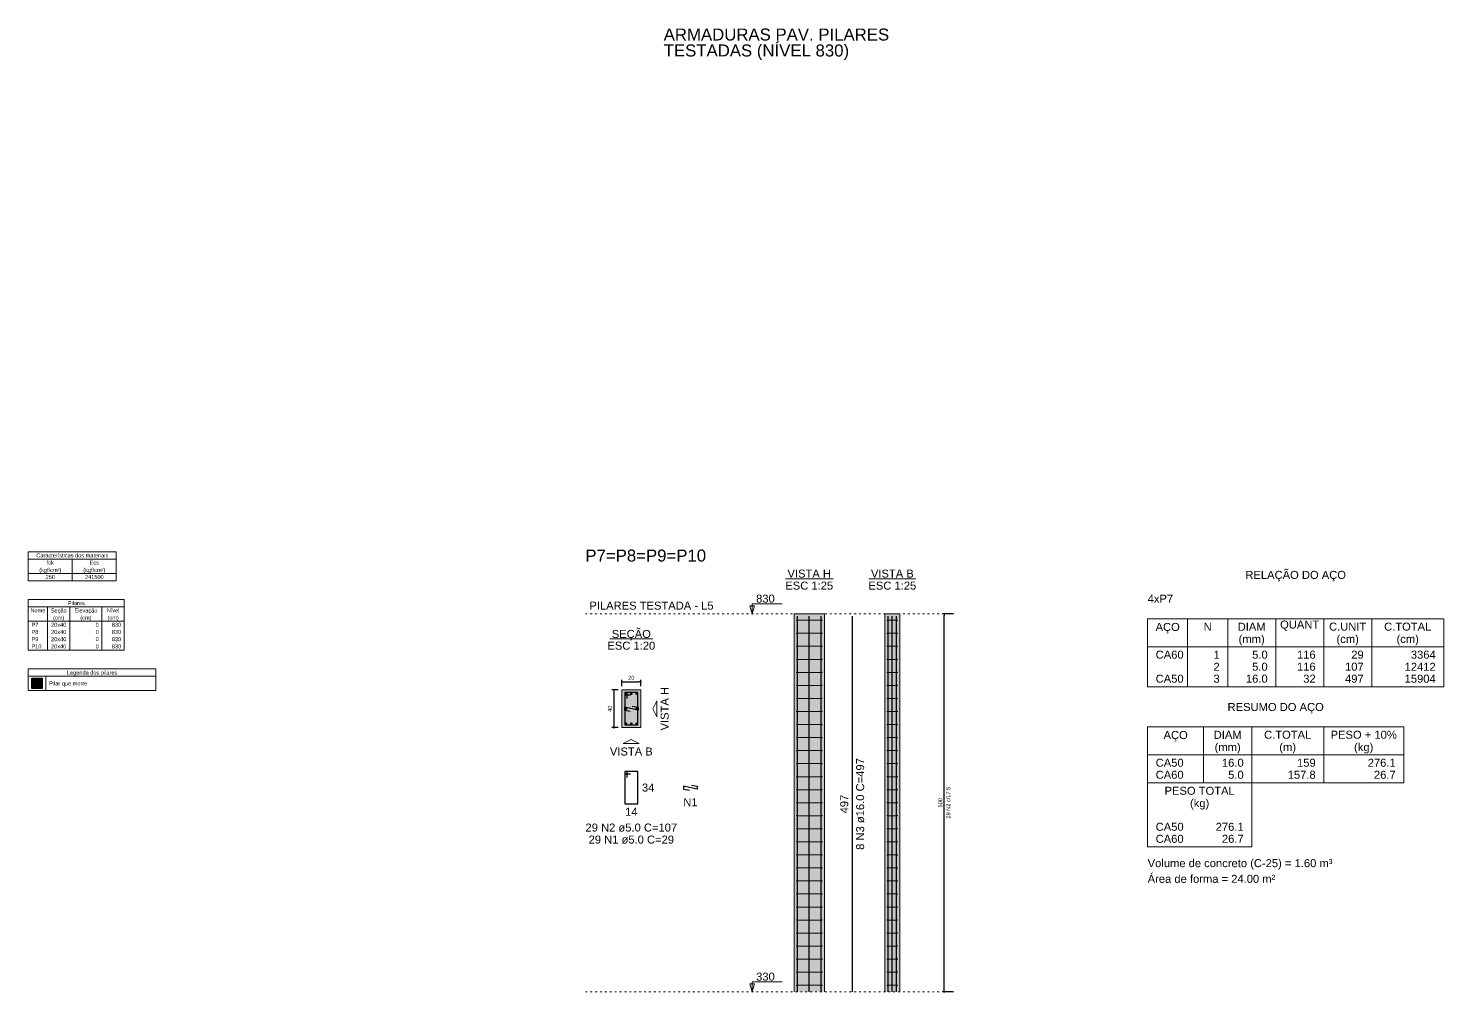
# Model space of a CAD drawing. Header units: millimetres. Extents: x 180 to 11148, y -1598 to 1045.
# Drawn here: x 3141.9 to 3216.8, y 15.7 to 66.7 of the extents above; entities that cross this region are included whole.
import ezdxf

# ---------------------------------------------------------------- set-up
doc = ezdxf.new("R2010")
doc.units = ezdxf.units.MM
doc.header["$MEASUREMENT"] = 0
doc.linetypes.add('DOT2', pattern=[3.175, 0, -3.175])
for name, color, linetype, lineweight in [('Descrição da armadura', 7, 'Continuous', 5), ('DT-Barras na forma', 2, 'Continuous', 30), ('DT-Barras no corte', 5, 'Continuous', 5), ('DT-Barras rebatidas', 2, 'Continuous', 30), ('DT-Cotas', 9, 'Continuous', 5), ('DT-Estribos na forma', 5, 'Continuous', 5), ('DT-Forma', 5, 'Continuous', 5), ('DT-Hachura seção pilares', 252, 'Continuous', 5), ('DT-Hachura vista pilares', 252, 'Continuous', 5), ('DT-Pontilhado', 9, 'DOT2', 5), ('DT-Relação do aço', 9, 'Continuous', 5), ('DT-Textos', 7, 'Continuous', 5), ('DT-Título', 3, 'Continuous', 20), ('FO-Hachura pilar que morre', 106, 'Continuous', 5), ('FO-Pilares', 4, 'Continuous', 30), ('FO-Textos das vigas', 7, 'Continuous', 5), ('FO-Textos dos pilares', 7, 'Continuous', 5), ('Textos armaduras', 7, 'Continuous', 5)]:
    doc.layers.add(name, color=color, linetype=linetype, lineweight=lineweight)
doc.styles.add('Arial', font='arial.ttf')
doc.dimstyles.new('UM_20.000000', dxfattribs={"dimtxt": 0.18, "dimasz": 0.1, "dimexe": 0.1, "dimexo": 0.2, "dimgap": 0, "dimtad": 1, "dimtih": 1, "dimtoh": 1, "dimdec": 1, "dimlfac": 20, "dimzin": 0, "dimdsep": 46, "dimtxsty": 'Standard', "dimcen": 0.09, "dimdle": 0.1, "dimadec": 1, "dimazin": 2, "dimtfac": 1, "dimtdec": 4, "dimtofl": 0, "dimtmove": 0, "dimatfit": 3, "dimfxl": 1, "dimtolj": 1, "dimarcsym": 0})
doc.dimstyles.new('UM_25.000000', dxfattribs={"dimtxt": 0.18, "dimasz": 0.1, "dimexe": 0.1, "dimexo": 0.2, "dimgap": 0, "dimtad": 1, "dimtih": 1, "dimtoh": 1, "dimdec": 1, "dimlfac": 25, "dimzin": 0, "dimdsep": 46, "dimtxsty": 'Standard', "dimcen": 0.09, "dimdle": 0.1, "dimadec": 1, "dimazin": 2, "dimtfac": 1, "dimtdec": 4, "dimtofl": 0, "dimtmove": 0, "dimatfit": 3, "dimfxl": 1, "dimtolj": 1, "dimarcsym": 0})

# ---------------------------------------------------------------- blocks, each defined once
blk = doc.blocks.new('_Dot')
at = {"color": 0, "linetype": 'ByBlock', "lineweight": -2}
blk.add_line((-0.5, 0), (-1, 0), dxfattribs=at)
at = {"color": 0, "linetype": 'ByBlock', "const_width": 0.5}
blk.add_lwpolyline([(-0.25, 0, 1), (0.25, 0, 1)], format="xyb", close=True, dxfattribs=at)
blk = doc.blocks.new('*D837')
at = {"layer": 'Defpoints', "color": 0, "transparency": 16777216}
for p in [(3173.326, 31.694), (3172.903, 29.694), (3173.326, 29.694)]:
    blk.add_point(p, dxfattribs=at)
at = {"layer": 'DT-Cotas', "color": 0, "lineweight": -2, "transparency": 16777216}
for p, q in [((3173.126, 31.694), (3172.803, 31.694)), ((3172.903, 31.594), (3172.903, 29.794)), ((3173.126, 29.694), (3172.803, 29.694))]:
    blk.add_line(p, q, dxfattribs=at)
at = {"layer": 'DT-Cotas', "color": 0, "lineweight": -2, "transparency": 16777216, "xscale": 0.1000000014901161, "yscale": 0.1000000014901161, "zscale": 0.1000000014901161}
for p, rotation in [((3172.903, 31.694), 90), ((3172.903, 29.694), 270)]:
    blk.add_blockref('_Dot', p, dxfattribs=dict(at, rotation=rotation))
at = {"layer": 'DT-Cotas', "transparency": 16777216, "insert": (3172.691, 30.694), "char_height": 0.2118, "attachment_point": 5, "rotation": 90, "style": 'Arial'}
blk.add_mtext('\\A1;40', dxfattribs=at)
blk = doc.blocks.new('*D838')
at = {"layer": 'Defpoints', "color": 0, "transparency": 16777216}
for p in [(3173.326, 31.694), (3174.326, 32.118), (3174.326, 31.694)]:
    blk.add_point(p, dxfattribs=at)
at = {"layer": 'DT-Cotas', "color": 0, "lineweight": -2, "transparency": 16777216}
for p, q in [((3173.326, 31.894), (3173.326, 32.218)), ((3173.426, 32.118), (3174.226, 32.118)), ((3174.326, 31.894), (3174.326, 32.218))]:
    blk.add_line(p, q, dxfattribs=at)
at = {"layer": 'DT-Cotas', "color": 0, "lineweight": -2, "transparency": 16777216, "xscale": 0.1000000014901161, "yscale": 0.1000000014901161, "zscale": 0.1000000014901161, "rotation": 180}
blk.add_blockref('_Dot', (3173.326, 32.118), dxfattribs=at)
at = {"layer": 'DT-Cotas', "color": 0, "lineweight": -2, "transparency": 16777216, "xscale": 0.1000000014901161, "yscale": 0.1000000014901161, "zscale": 0.1000000014901161}
blk.add_blockref('_Dot', (3174.326, 32.118), dxfattribs=at)
at = {"layer": 'DT-Cotas', "transparency": 16777216, "insert": (3173.826, 32.33), "char_height": 0.2118, "attachment_point": 5, "rotation": 0.00573, "style": 'Arial'}
blk.add_mtext('\\A1;20', dxfattribs=at)
blk = doc.blocks.new('*D839')
at = {"layer": 'Defpoints', "color": 0, "transparency": 16777216}
for p in [(3190.398, 35.718), (3191.033, 35.718), (3191.033, 15.718)]:
    blk.add_point(p, dxfattribs=at)
at = {"layer": 'DT-Cotas', "color": 0, "lineweight": -2, "transparency": 16777216}
for p, q in [((3190.833, 35.718), (3190.298, 35.718)), ((3190.398, 15.818), (3190.398, 35.618)), ((3190.833, 15.718), (3190.298, 15.718))]:
    blk.add_line(p, q, dxfattribs=at)
at = {"layer": 'DT-Cotas', "color": 0, "lineweight": -2, "transparency": 16777216, "xscale": 0.1000000014901161, "yscale": 0.1000000014901161, "zscale": 0.1000000014901161}
for p, rotation in [((3190.398, 35.718), 90), ((3190.398, 15.718), 270)]:
    blk.add_blockref('_Dot', p, dxfattribs=dict(at, rotation=rotation))
blk = doc.blocks.new('*D840')
at = {"layer": 'Defpoints', "color": 0, "transparency": 16777216}
for p in [(3190.398, 35.718), (3191.033, 35.718), (3191.033, 15.718)]:
    blk.add_point(p, dxfattribs=at)
at = {"layer": 'DT-Cotas', "color": 0, "lineweight": -2, "transparency": 16777216}
for p, q in [((3190.833, 35.718), (3190.298, 35.718)), ((3190.398, 15.818), (3190.398, 35.618)), ((3190.833, 15.718), (3190.298, 15.718))]:
    blk.add_line(p, q, dxfattribs=at)
at = {"layer": 'DT-Cotas', "color": 0, "lineweight": -2, "transparency": 16777216, "xscale": 0.1000000014901161, "yscale": 0.1000000014901161, "zscale": 0.1000000014901161}
for p, rotation in [((3190.398, 35.718), 90), ((3190.398, 15.718), 270)]:
    blk.add_blockref('_Dot', p, dxfattribs=dict(at, rotation=rotation))

msp = doc.modelspace()

# ---------------------------------------------------------------- hatches: boundary and pattern name
at = {"layer": 'DT-Hachura seção pilares', "linetype": 'Continuous'}
msp.add_hatch(color=256, dxfattribs=at).paths.add_polyline_path([(3173.3264, 29.6942), (3173.3264, 29.6942), (3174.3264, 29.6942), (3174.3264, 31.6942), (3173.3264, 31.6942), (3173.3264, 29.6942)])
at = {"layer": 'DT-Hachura vista pilares', "linetype": 'Continuous'}
for points in [[(3182.446, 15.7184), (3182.446, 35.7184), (3184.046, 35.7184), (3184.046, 15.7184), (3182.446, 15.7184)], [(3187.2455, 15.7184), (3187.2455, 35.7184), (3188.0455, 35.7184), (3188.0455, 15.7184), (3187.2455, 15.7184)]]:
    msp.add_hatch(color=256, dxfattribs=at).paths.add_polyline_path(points)
at = {"layer": 'FO-Hachura pilar que morre', "linetype": 'Continuous'}
msp.add_hatch(color=256, dxfattribs=at).paths.add_polyline_path([(3142.0913, 31.7574), (3142.0913, 32.3081), (3142.642, 32.3081), (3142.642, 31.7574), (3142.0913, 31.7574)])

# ---------------------------------------------------------------- linework, layer by layer
at = {"layer": 'DT-Barras na forma'}
for points in [[(3182.618, 15.7184), (3182.618, 35.5824)], [(3183.246, 15.7184), (3183.246, 35.5824)], [(3183.874, 15.7184), (3183.874, 35.5824)], [(3187.4175, 15.7184), (3187.4175, 35.5824)], [(3187.6455, 15.7184), (3187.6455, 35.5824)], [(3187.8735, 15.7184), (3187.8735, 35.5824)], [(3173.6014, 31.2317), (3173.6014, 31.5442), (3173.4764, 31.5442), (3173.4764, 29.8442), (3174.1764, 29.8442), (3174.1764, 31.5442), (3173.4764, 31.5442), (3173.4764, 31.4192), (3173.7889, 31.4192)], [(3173.8801, 30.8293), (3174.1864, 30.7672), (3174.1864, 30.6212), (3173.4664, 30.7672), (3173.4664, 30.6212), (3173.7727, 30.5591)]]:
    msp.add_lwpolyline(points, dxfattribs=at)
at = {"layer": 'DT-Barras no corte'}
for p, q in [((3173.5014, 31.4392), (3173.5814, 31.5192)), ((3173.5014, 31.5192), (3173.5814, 31.4392)), ((3173.7864, 31.4392), (3173.8664, 31.5192)), ((3173.7864, 31.5192), (3173.8664, 31.4392)), ((3174.0714, 31.4392), (3174.1514, 31.5192)), ((3174.0714, 31.5192), (3174.1514, 31.4392)), ((3173.5014, 30.6542), (3173.5814, 30.7342)), ((3173.5014, 30.7342), (3173.5814, 30.6542)), ((3174.0714, 30.6542), (3174.1514, 30.7342)), ((3174.0714, 30.7342), (3174.1514, 30.6542)), ((3173.5014, 29.8692), (3173.5814, 29.9492)), ((3173.5014, 29.9492), (3173.5814, 29.8692)), ((3173.7864, 29.8692), (3173.8664, 29.9492)), ((3173.7864, 29.9492), (3173.8664, 29.8692)), ((3174.0714, 29.8692), (3174.1514, 29.9492)), ((3174.0714, 29.9492), (3174.1514, 29.8692))]:
    msp.add_line(p, q, dxfattribs=at)
for centre in [(3173.5414, 31.4792), (3173.8264, 31.4792), (3174.1114, 31.4792), (3173.5414, 30.6942), (3174.1114, 30.6942), (3173.5414, 29.9092), (3173.8264, 29.9092), (3174.1114, 29.9092)]:
    msp.add_circle(centre, 0.04, dxfattribs=at)
at = {"layer": 'DT-Barras rebatidas'}
for p, q in [((3185.5286, 15.7184), (3185.5286, 35.5824)), ((3173.6014, 27.3644), (3173.4764, 27.3644)), ((3173.4764, 27.3644), (3173.4764, 25.6644)), ((3174.1764, 27.3644), (3173.4764, 27.3644)), ((3173.4764, 27.3644), (3173.4764, 27.2394)), ((3173.4764, 27.2394), (3173.7889, 27.2394)), ((3173.6014, 27.0519), (3173.6014, 27.3644)), ((3174.1764, 25.6644), (3174.1764, 27.3644)), ((3177.3157, 26.4414), (3176.5957, 26.5874)), ((3176.5957, 26.5874), (3176.5957, 26.4414)), ((3176.5957, 26.4414), (3176.9019, 26.3793)), ((3177.0094, 26.6495), (3177.3157, 26.5874)), ((3177.3157, 26.5874), (3177.3157, 26.4414)), ((3173.4764, 25.6644), (3174.1764, 25.6644))]:
    msp.add_line(p, q, dxfattribs=at)
at = {"layer": 'DT-Estribos na forma'}
for p, q in [((3182.576, 35.3735), (3183.916, 35.3735)), ((3187.3755, 35.3735), (3187.9155, 35.3735)), ((3182.576, 34.6839), (3183.916, 34.6839)), ((3187.3755, 34.6839), (3187.9155, 34.6839)), ((3182.576, 33.9942), (3183.916, 33.9942)), ((3187.3755, 33.9942), (3187.9155, 33.9942)), ((3182.576, 33.3046), (3183.916, 33.3046)), ((3187.3755, 33.3046), (3187.9155, 33.3046)), ((3182.576, 32.6149), (3183.916, 32.6149)), ((3187.3755, 32.6149), (3187.9155, 32.6149)), ((3182.576, 31.9253), (3183.916, 31.9253)), ((3187.3755, 31.9253), (3187.9155, 31.9253)), ((3182.576, 31.2356), (3183.916, 31.2356)), ((3187.3755, 31.2356), (3187.9155, 31.2356)), ((3182.576, 30.546), (3183.916, 30.546)), ((3187.3755, 30.546), (3187.9155, 30.546)), ((3182.576, 29.8563), (3183.916, 29.8563)), ((3187.3755, 29.8563), (3187.9155, 29.8563)), ((3182.576, 29.1667), (3183.916, 29.1667)), ((3182.576, 28.477), (3183.916, 28.477)), ((3187.3755, 29.1667), (3187.9155, 29.1667)), ((3187.3755, 28.477), (3187.9155, 28.477)), ((3182.576, 27.7873), (3183.916, 27.7873)), ((3187.3755, 27.7873), (3187.9155, 27.7873)), ((3182.576, 27.0977), (3183.916, 27.0977)), ((3187.3755, 27.0977), (3187.9155, 27.0977)), ((3182.576, 26.408), (3183.916, 26.408)), ((3187.3755, 26.408), (3187.9155, 26.408)), ((3182.576, 25.7184), (3183.916, 25.7184)), ((3187.3755, 25.7184), (3187.9155, 25.7184)), ((3182.576, 25.0287), (3183.916, 25.0287)), ((3187.3755, 25.0287), (3187.9155, 25.0287)), ((3182.576, 24.3391), (3183.916, 24.3391)), ((3187.3755, 24.3391), (3187.9155, 24.3391)), ((3182.576, 23.6494), (3183.916, 23.6494)), ((3187.3755, 23.6494), (3187.9155, 23.6494)), ((3182.576, 22.9598), (3183.916, 22.9598)), ((3187.3755, 22.9598), (3187.9155, 22.9598)), ((3182.576, 22.2701), (3183.916, 22.2701)), ((3187.3755, 22.2701), (3187.9155, 22.2701)), ((3182.576, 21.5804), (3183.916, 21.5804)), ((3187.3755, 21.5804), (3187.9155, 21.5804)), ((3182.576, 20.8908), (3183.916, 20.8908)), ((3187.3755, 20.8908), (3187.9155, 20.8908)), ((3182.576, 20.2011), (3183.916, 20.2011)), ((3182.576, 19.5115), (3183.916, 19.5115)), ((3187.3755, 20.2011), (3187.9155, 20.2011)), ((3187.3755, 19.5115), (3187.9155, 19.5115)), ((3182.576, 18.8218), (3183.916, 18.8218)), ((3187.3755, 18.8218), (3187.9155, 18.8218)), ((3182.576, 18.1322), (3183.916, 18.1322)), ((3187.3755, 18.1322), (3187.9155, 18.1322)), ((3182.576, 17.4425), (3183.916, 17.4425)), ((3187.3755, 17.4425), (3187.9155, 17.4425)), ((3182.576, 16.7529), (3183.916, 16.7529)), ((3187.3755, 16.7529), (3187.9155, 16.7529)), ((3182.576, 16.0632), (3183.916, 16.0632)), ((3187.3755, 16.0632), (3187.9155, 16.0632))]:
    msp.add_line(p, q, dxfattribs=at)
for centre in [(3182.576, 35.3735), (3183.916, 35.3735), (3187.3755, 35.3735), (3187.9155, 35.3735), (3182.576, 34.6839), (3183.916, 34.6839), (3187.3755, 34.6839), (3187.9155, 34.6839), (3182.576, 33.9942), (3183.916, 33.9942), (3187.3755, 33.9942), (3187.9155, 33.9942), (3182.576, 33.3046), (3183.916, 33.3046), (3187.3755, 33.3046), (3187.9155, 33.3046), (3182.576, 32.6149), (3183.916, 32.6149), (3187.3755, 32.6149), (3187.9155, 32.6149), (3182.576, 31.9253), (3183.916, 31.9253), (3187.3755, 31.9253), (3187.9155, 31.9253), (3182.576, 31.2356), (3183.916, 31.2356), (3187.3755, 31.2356), (3187.9155, 31.2356), (3182.576, 30.546), (3183.916, 30.546), (3187.3755, 30.546), (3187.9155, 30.546), (3182.576, 29.8563), (3183.916, 29.8563), (3187.3755, 29.8563), (3187.9155, 29.8563), (3182.576, 29.1667), (3182.576, 28.477), (3183.916, 29.1667), (3183.916, 28.477), (3187.3755, 29.1667), (3187.3755, 28.477), (3187.9155, 29.1667), (3187.9155, 28.477), (3182.576, 27.7873), (3183.916, 27.7873), (3187.3755, 27.7873), (3187.9155, 27.7873), (3182.576, 27.0977), (3183.916, 27.0977), (3187.3755, 27.0977), (3187.9155, 27.0977), (3182.576, 26.408), (3183.916, 26.408), (3187.3755, 26.408), (3187.9155, 26.408), (3182.576, 25.7184), (3183.916, 25.7184), (3187.3755, 25.7184), (3187.9155, 25.7184), (3182.576, 25.0287), (3183.916, 25.0287), (3187.3755, 25.0287), (3187.9155, 25.0287), (3182.576, 24.3391), (3183.916, 24.3391), (3187.3755, 24.3391), (3187.9155, 24.3391), (3182.576, 23.6494), (3183.916, 23.6494), (3187.3755, 23.6494), (3187.9155, 23.6494), (3182.576, 22.9598), (3183.916, 22.9598), (3187.3755, 22.9598), (3187.9155, 22.9598), (3182.576, 22.2701), (3183.916, 22.2701), (3187.3755, 22.2701), (3187.9155, 22.2701), (3182.576, 21.5804), (3183.916, 21.5804), (3187.3755, 21.5804), (3187.9155, 21.5804), (3182.576, 20.8908), (3183.916, 20.8908), (3187.3755, 20.8908), (3187.9155, 20.8908), (3182.576, 20.2011), (3182.576, 19.5115), (3183.916, 20.2011), (3183.916, 19.5115), (3187.3755, 20.2011), (3187.3755, 19.5115), (3187.9155, 20.2011), (3187.9155, 19.5115), (3182.576, 18.8218), (3183.916, 18.8218), (3187.3755, 18.8218), (3187.9155, 18.8218), (3182.576, 18.1322), (3183.916, 18.1322), (3187.3755, 18.1322), (3187.9155, 18.1322), (3182.576, 17.4425), (3183.916, 17.4425), (3187.3755, 17.4425), (3187.9155, 17.4425), (3182.576, 16.7529), (3183.916, 16.7529), (3187.3755, 16.7529), (3187.9155, 16.7529), (3182.576, 16.0632), (3183.916, 16.0632), (3187.3755, 16.0632), (3187.9155, 16.0632)]:
    msp.add_circle(centre, 0.01, dxfattribs=at)
at = {"layer": 'DT-Forma'}
for p, q in [((3182.446, 35.7184), (3184.046, 35.7184)), ((3182.446, 15.7184), (3182.446, 35.7184)), ((3184.046, 15.7184), (3184.046, 35.7184)), ((3187.2455, 35.7184), (3188.0455, 35.7184)), ((3187.2455, 15.7184), (3187.2455, 35.7184)), ((3188.0455, 15.7184), (3188.0455, 35.7184))]:
    msp.add_line(p, q, dxfattribs=at)
msp.add_lwpolyline([(3173.3264, 29.6942), (3174.3264, 29.6942), (3174.3264, 31.6942), (3173.3264, 31.6942), (3173.3264, 29.6942)], close=True, dxfattribs=at)
at = {"layer": 'DT-Pontilhado', "ltscale": 0.05}
for p, q in [((3171.3941, 35.7184), (3191.0332, 35.7184)), ((3171.3941, 15.7184), (3191.0332, 15.7184))]:
    msp.add_line(p, q, dxfattribs=at)
at = {"layer": 'DT-Relação do aço', "linetype": 'Continuous'}
for p, q in [((3201.1635, 35.4536), (3216.8367, 35.4536)), ((3201.1635, 35.4536), (3201.1635, 31.853)), ((3203.2815, 35.4536), (3203.2815, 31.853)), ((3205.3995, 35.4536), (3205.3995, 31.853)), ((3207.9411, 35.4536), (3207.9411, 31.853)), ((3210.4827, 35.4536), (3210.4827, 31.853)), ((3213.0243, 35.4536), (3213.0243, 31.853)), ((3216.8367, 35.4536), (3216.8367, 31.853)), ((3201.1635, 33.971), (3216.8367, 33.971)), ((3201.1635, 31.853), (3216.8367, 31.853)), ((3201.1635, 29.735), (3201.1635, 26.7698)), ((3201.1635, 29.735), (3214.7187, 29.735)), ((3204.1287, 29.735), (3204.1287, 26.7698)), ((3206.6703, 29.735), (3206.6703, 26.7698)), ((3210.4827, 29.735), (3210.4827, 26.7698)), ((3214.7187, 29.735), (3214.7187, 26.7698)), ((3201.1635, 28.2524), (3214.7187, 28.2524)), ((3201.1635, 26.7698), (3214.7187, 26.7698)), ((3201.1635, 26.7698), (3201.1635, 23.381)), ((3206.6703, 23.381), (3206.6703, 26.7698)), ((3201.1635, 23.381), (3206.6703, 23.381))]:
    msp.add_line(p, q, dxfattribs=at)
at = {"layer": 'DT-Textos'}
for p, q in [((3181.9863, 37.561), (3184.5057, 37.561)), ((3186.4021, 37.561), (3188.8888, 37.561)), ((3172.682, 34.384), (3174.9708, 34.384))]:
    msp.add_line(p, q, dxfattribs=at)
for points in [[(3180.2221, 35.7184), (3180.3492, 36.142), (3180.095, 36.142), (3180.2221, 35.7184), (3180.2221, 36.2479), (3181.8106, 36.2479)], [(3180.2221, 15.7184), (3180.3492, 16.142), (3180.095, 16.142), (3180.2221, 15.7184), (3180.2221, 16.2479), (3181.8106, 16.2479)]]:
    msp.add_lwpolyline(points, dxfattribs=at)
for points in [[(3175.1736, 30.6942), (3175.1736, 30.2706), (3174.9618, 30.6942), (3175.1736, 31.1178), (3175.1736, 30.6942)], [(3173.8264, 28.847), (3173.4028, 28.847), (3173.8264, 29.0588), (3174.25, 28.847), (3173.8264, 28.847)]]:
    msp.add_lwpolyline(points, close=True, dxfattribs=at)
at = {"layer": 'FO-Pilares'}
msp.add_lwpolyline([(3142.0913, 31.7574), (3142.0913, 32.3081), (3142.642, 32.3081), (3142.642, 31.7574), (3142.0913, 31.7574)], close=True, dxfattribs=at)
at = {"layer": 'FO-Textos das vigas'}
for p, q in [((3141.9007, 38.9921), (3146.5603, 38.9921)), ((3141.9007, 38.9921), (3141.9007, 38.6109)), ((3146.5603, 38.9921), (3146.5603, 38.6109)), ((3141.9007, 38.6109), (3146.5603, 38.6109)), ((3141.9007, 38.6109), (3141.9007, 37.4672)), ((3144.2305, 38.6109), (3144.2305, 37.4672)), ((3146.5603, 38.6109), (3146.5603, 37.4672)), ((3141.9007, 37.8484), (3146.5603, 37.8484)), ((3141.9007, 37.4672), (3146.5603, 37.4672)), ((3141.9007, 32.7985), (3148.6571, 32.7985)), ((3141.9007, 32.7985), (3141.9007, 31.6548)), ((3141.9007, 32.4172), (3148.6571, 32.4172)), ((3142.8326, 32.4172), (3142.8326, 31.6548)), ((3148.6571, 32.7985), (3148.6571, 31.6548)), ((3141.9007, 31.6548), (3148.6571, 31.6548))]:
    msp.add_line(p, q, dxfattribs=at)
at = {"layer": 'FO-Textos dos pilares'}
for p, q in [((3141.9007, 36.4672), (3146.9839, 36.4672)), ((3141.9007, 36.4672), (3141.9007, 33.7985)), ((3141.9007, 36.0859), (3146.9839, 36.0859)), ((3142.9173, 36.0859), (3142.9173, 33.7985)), ((3144.1034, 36.0859), (3144.1034, 33.7985)), ((3145.7978, 36.0859), (3145.7978, 33.7985)), ((3146.9839, 36.4672), (3146.9839, 33.7985)), ((3141.9007, 35.3234), (3146.9839, 35.3234)), ((3141.9007, 33.7985), (3146.9839, 33.7985))]:
    msp.add_line(p, q, dxfattribs=at)

# ---------------------------------------------------------------- texts
at = {"layer": 'Descrição da armadura', "linetype": 'Continuous', "attachment_point": 8, "rotation": 90, "line_spacing_factor": 0.798, "style": 'Arial'}
for s, insert, char_height, width in [('8 N3 ø16.0 C=497', (3186.164, 25.6504), 0.4236, 9.7294), ('29 N2 c/17.5', (3190.7155, 25.7184), 0.2118, 3.364126)]:
    msp.add_mtext(s, dxfattribs=dict(at, insert=insert, char_height=char_height, width=width))
at = {"layer": 'Descrição da armadura', "linetype": 'Continuous', "char_height": 0.4236, "attachment_point": 8, "line_spacing_factor": 0.798, "style": 'Arial'}
for s, insert, width in [('N1', (3176.9557, 25.5321), 1.516797), ('29 N2 ø5.0 C=107', (3173.8264, 24.1818), 9.7294), ('29 N1 ø5.0 C=29', (3173.8264, 23.5464), 8.446648)]:
    msp.add_mtext(s, dxfattribs=dict(at, insert=insert, width=width))
at = {"layer": 'DT-Cotas', "linetype": 'Continuous', "insert": (3190.2919, 25.7184), "char_height": 0.2118, "width": 0.989858, "attachment_point": 8, "rotation": 90, "line_spacing_factor": 0.798, "style": 'Arial'}
msp.add_mtext('500', dxfattribs=at)
at = {"layer": 'DT-Relação do aço', "linetype": 'Continuous', "char_height": 0.4236, "line_spacing_factor": 0.798, "style": 'Arial'}
for s, insert, width, attachment_point in [('RELAÇÃO DO AÇO', (3208.9997, 37.4322), 10.681309, 8), ('4xP7', (3201.1635, 36.3008), 2.70451, 7), ('AÇO', (3202.2227, 34.6782), 2.571255, 8), ('N', (3204.3405, 34.8182), 0.856892, 8), ('DIAM', (3206.6703, 34.8182), 2.966387, 8), ('QUANT', (3209.2119, 34.8182), 4.152941, 8), ('C.UNIT', (3211.7535, 34.8182), 3.954796, 8), ('C.TOTAL', (3214.9305, 34.8182), 5.010412, 8), ('(mm)', (3206.6707, 34.0432), 2.767082, 8), ('(cm)', (3211.7537, 34.0432), 2.37195, 8), ('(cm)', (3214.9307, 34.0432), 2.37195, 8), ('RESUMO DO AÇO', (3207.9407, 30.4422), 10.218391, 8), ('AÇO', (3202.6457, 28.9602), 2.571255, 8), ('DIAM', (3205.3995, 29.0996), 2.966387, 8), ('C.TOTAL', (3208.5765, 29.0996), 5.010412, 8), ('PESO + 10%', (3212.6007, 29.0996), 7.024311, 8), ('(mm)', (3205.3997, 28.3242), 2.767082, 8), ('(m)', (3208.5767, 28.3242), 1.778673, 8), ('(kg)', (3212.6007, 28.3242), 2.043446, 8), ('CA50', (3201.5871, 27.617), 2.968125, 7), ('16.0', (3206.2467, 27.617), 2.309378, 9), ('159', (3210.0591, 27.617), 1.979715, 9), ('276.1', (3214.2951, 27.617), 2.969283, 9), ('CA60', (3201.5871, 26.9816), 2.968125, 7), ('5.0', (3206.2467, 26.9816), 1.649473, 9), ('157.8', (3210.0591, 26.9816), 2.969283, 9), ('26.7', (3214.2951, 26.9816), 2.309378, 9), ('PESO TOTAL', (3203.9169, 26.1344), 7.450729, 8), ('(kg)', (3203.9167, 25.3592), 2.043446, 8), ('CA50', (3201.5871, 24.2282), 2.968125, 7), ('CA60', (3201.5871, 23.5928), 2.968125, 7), ('276.1', (3206.2467, 24.2282), 2.969283, 9), ('26.7', (3206.2467, 23.5928), 2.309378, 9), ('Volume de concreto (C-25) = 1.60 m³', (3201.1637, 22.1822), 19.619866, 7), ('Área de forma = 24.00 m²', (3201.1635, 21.4748), 13.553258, 7)]:
    msp.add_mtext(s, dxfattribs=dict(at, insert=insert, width=width, attachment_point=attachment_point))
at = {"layer": 'DT-Relação do aço', "color": 9, "linetype": 'Continuous', "char_height": 0.4236, "line_spacing_factor": 0.798, "style": 'Arial'}
for s, insert, width, attachment_point in [('CA60', (3201.5871, 33.3356), 2.968125, 7), ('1', (3204.9759, 33.3356), 0.659905, 9), ('5.0', (3207.5175, 33.3356), 1.649473, 9), ('116', (3210.0591, 33.3356), 1.979715, 9), ('29', (3212.6007, 33.3356), 1.31981, 9), ('3364', (3216.4131, 33.3356), 2.639621, 9), ('2', (3204.9759, 32.7002), 0.659905, 9), ('5.0', (3207.5175, 32.7002), 1.649473, 9), ('116', (3210.0591, 32.7002), 1.979715, 9), ('107', (3212.6007, 32.7002), 1.979715, 9), ('12412', (3216.4131, 32.7002), 3.299526, 9), ('CA50', (3201.5871, 32.0648), 2.968125, 7), ('3', (3204.9759, 32.0648), 0.659905, 9), ('16.0', (3207.5175, 32.0648), 2.309378, 9), ('32', (3210.0591, 32.0648), 1.31981, 9), ('497', (3212.6007, 32.0648), 1.979715, 9), ('15904', (3216.4131, 32.0648), 3.299526, 9)]:
    msp.add_mtext(s, dxfattribs=dict(at, insert=insert, width=width, attachment_point=attachment_point))
at = {"layer": 'DT-Textos', "linetype": 'Continuous', "char_height": 0.4236, "line_spacing_factor": 0.798, "style": 'Arial'}
for s, insert, width, attachment_point in [('VISTA H', (3183.246, 37.6246), 4.298326, 8), ('VISTA B', (3187.6455, 37.6246), 4.237353, 8), ('ESC 1:25', (3183.246, 36.9892), 4.729993, 8), ('ESC 1:25', (3187.6455, 36.9892), 4.729993, 8), ('PILARES TESTADA - L5', (3171.6059, 35.9302), 12.28255, 7), ('SEÇÃO', (3173.8261, 34.3082), 3.868817, 8), ('ESC 1:20', (3173.8264, 33.8122), 4.729993, 8), ('VISTA B', (3173.8264, 28.2116), 4.237353, 8)]:
    msp.add_mtext(s, dxfattribs=dict(at, insert=insert, width=width, attachment_point=attachment_point))
at = {"layer": 'DT-Textos', "char_height": 0.4236, "width": 1.843758, "attachment_point": 7, "line_spacing_factor": 0.798, "style": 'Arial'}
for s, insert in [('830', (3180.4339, 36.3008)), ('330', (3180.4339, 16.3008))]:
    msp.add_mtext(s, dxfattribs=dict(at, insert=insert))
at = {"layer": 'DT-Textos', "linetype": 'Continuous', "insert": (3175.809, 30.6942), "char_height": 0.4236, "width": 4.298326, "attachment_point": 8, "rotation": 90, "line_spacing_factor": 0.798, "style": 'Arial'}
msp.add_mtext('VISTA H', dxfattribs=at)
at = {"layer": 'DT-Título', "linetype": 'Continuous', "char_height": 0.6354, "attachment_point": 7, "line_spacing_factor": 0.798, "style": 'Arial'}
for s, insert, width in [('ARMADURAS PAV. PILARES TESTADAS (NÍVEL 830)', (3175.541, 65.0132), 12.237765), ('P7=P8=P9=P10', (3171.3941, 38.4718), 13.262075)]:
    msp.add_mtext(s, dxfattribs=dict(at, insert=insert, width=width))
at = {"layer": 'FO-Textos das vigas', "linetype": 'Continuous', "char_height": 0.2118, "line_spacing_factor": 0.798, "style": 'Arial'}
for s, insert, width, attachment_point in [('Características dos materiais', (3144.2305, 38.6956), 7.731208, 8), ('fck', (3143.0656, 38.3144), 0.768156, 8), ('Ecs', (3145.3954, 38.3144), 1.001815, 8), ('(kgf/cm²)', (3143.0656, 37.8633), 2.362881, 8), ('250', (3143.0656, 37.5519), 0.998894, 8), ('(kgf/cm²)', (3145.3956, 37.8633), 2.362881, 8), ('241500', (3145.3954, 37.5519), 1.997788, 8), ('Legenda dos pilares', (3145.2786, 32.4323), 5.397534, 8), ('Pilar que morre', (3143.0016, 31.8603), 4.094882, 7)]:
    msp.add_mtext(s, dxfattribs=dict(at, insert=insert, width=width, attachment_point=attachment_point))
at = {"layer": 'FO-Textos dos pilares', "linetype": 'Continuous', "char_height": 0.2118, "line_spacing_factor": 0.798, "style": 'Arial'}
for s, insert, width, attachment_point in [('Nome', (3142.409, 35.7894), 1.597647, 8), ('Seção', (3143.5106, 35.7193), 1.699873, 8), ('Pilares', (3144.4423, 36.1706), 1.834227, 8), ('Elevação', (3144.9506, 35.7193), 2.468028, 8), ('Nível', (3146.3908, 35.7894), 1.366908, 8), ('P7', (3142.0701, 35.0269), 0.733107, 7), ('20x40', (3143.5103, 35.0269), 1.626854, 8), ('(cm)', (3143.5106, 35.3383), 1.197505, 8), ('(cm)', (3144.9506, 35.3383), 1.197505, 8), ('0', (3145.6283, 35.0269), 0.332965, 9), ('(cm)', (3146.3906, 35.3383), 1.197505, 8), ('830', (3146.8144, 35.0269), 0.998894, 9), ('P8', (3142.0701, 34.6457), 0.733107, 7), ('P9', (3142.0701, 34.2644), 0.733107, 7), ('20x40', (3143.5103, 34.6457), 1.626854, 8), ('20x40', (3143.5103, 34.2644), 1.626854, 8), ('0', (3145.6283, 34.6457), 0.332965, 9), ('0', (3145.6283, 34.2644), 0.332965, 9), ('830', (3146.8144, 34.6457), 0.998894, 9), ('830', (3146.8144, 34.2644), 0.998894, 9), ('P10', (3142.0701, 33.8832), 1.066071, 7), ('20x40', (3143.5103, 33.8832), 1.626854, 8), ('0', (3145.6283, 33.8832), 0.332965, 9), ('830', (3146.8144, 33.8832), 0.998894, 9)]:
    msp.add_mtext(s, dxfattribs=dict(at, insert=insert, width=width, attachment_point=attachment_point))
at = {"layer": 'Textos armaduras', "linetype": 'Continuous', "char_height": 0.4236, "width": 1.31981, "attachment_point": 7, "line_spacing_factor": 0.798, "style": 'Arial'}
for s, insert in [('34', (3174.3882, 26.3026)), ('14', (3173.4965, 25.029))]:
    msp.add_mtext(s, dxfattribs=dict(at, insert=insert))
at = {"layer": 'Textos armaduras', "linetype": 'Continuous', "insert": (3185.3168, 25.1554), "char_height": 0.4236, "width": 1.979715, "attachment_point": 7, "rotation": 90, "line_spacing_factor": 0.798, "style": 'Arial'}
msp.add_mtext('497', dxfattribs=at)

# ---------------------------------------------------------------- dimensions: what is measured, and where the dimension line sits
at = {"layer": 'DT-Cotas'}
for override, picture, middle in [({"dimtxt": 0.4236, "dimasz": 0.1, "dimexe": 0.1, "dimexo": 0.2, "dimtad": 1, "dimtih": 0, "dimtoh": 0, "dimdec": 1, "dimlfac": 25, "dimzin": 8, "dimtxsty": 'Arial', "dimblk": 'Dot', "dimblk1": 'Dot', "dimblk2": 'Dot', "dimsah": 1, "dimdle": 0.1, "dimse1": 0, "dimse2": 0, "dimclrt": 256, "dimadec": 1, "dimazin": 3, "dimtmove": 2, "dimldrblk": 'Dot'}, '*D840', (3189.9742, 25.7184)), ({"dimtxt": 0.2118, "dimasz": 0.1, "dimexe": 0.1, "dimexo": 0.2, "dimtad": 1, "dimtih": 0, "dimtoh": 0, "dimdec": 1, "dimlfac": 25, "dimzin": 8, "dimtxsty": 'Arial', "dimblk": 'Dot', "dimblk1": 'Dot', "dimblk2": 'Dot', "dimsah": 1, "dimdle": 0.1, "dimse1": 0, "dimse2": 0, "dimclrt": 256, "dimadec": 1, "dimazin": 3, "dimtmove": 2, "dimldrblk": 'Dot'}, '*D839', (3190.186, 25.7184))]:
    dim = msp.add_linear_dim(base=(3190.3978, 35.7184), p1=(3191.0332, 15.7184), p2=(3191.0332, 35.7184), angle=90, text=' ', dimstyle='UM_25.000000', override=override, dxfattribs=at)
    dim.commit()
    dim.dimension.update_dxf_attribs({"geometry": picture, "text_midpoint": middle, "dimtype": 160, "text_rotation": 90})
dim = msp.add_linear_dim(base=(3174.3264, 32.1178), p1=(3173.3264, 31.6942), p2=(3174.3264, 31.6942), dimstyle='UM_20.000000', override={"dimtxt": 0.2118, "dimasz": 0.1, "dimexe": 0.1, "dimexo": 0.2, "dimtad": 1, "dimtih": 0, "dimtoh": 0, "dimdec": 1, "dimlfac": 20, "dimzin": 8, "dimtxsty": 'Arial', "dimblk": 'Dot', "dimblk1": 'Dot', "dimblk2": 'Dot', "dimsah": 1, "dimdle": 0.1, "dimse1": 0, "dimse2": 0, "dimclrt": 256, "dimadec": 1, "dimazin": 3, "dimtmove": 2, "dimldrblk": 'Dot'}, dxfattribs=at)
dim.commit()
dim.dimension.update_dxf_attribs({"geometry": '*D838', "text_midpoint": (3173.8264, 32.3296), "dimtype": 160, "text_rotation": 0.00573})
dim = msp.add_linear_dim(base=(3172.9028, 29.6942), p1=(3173.3264, 31.6942), p2=(3173.3264, 29.6942), angle=90, dimstyle='UM_20.000000', override={"dimtxt": 0.2118, "dimasz": 0.1, "dimexe": 0.1, "dimexo": 0.2, "dimtad": 1, "dimtih": 0, "dimtoh": 0, "dimdec": 1, "dimlfac": 20, "dimzin": 8, "dimtxsty": 'Arial', "dimblk": 'Dot', "dimblk1": 'Dot', "dimblk2": 'Dot', "dimsah": 1, "dimdle": 0.1, "dimse1": 0, "dimse2": 0, "dimclrt": 256, "dimadec": 1, "dimazin": 3, "dimtmove": 2, "dimldrblk": 'Dot'}, dxfattribs=at)
dim.commit()
dim.dimension.update_dxf_attribs({"geometry": '*D837', "text_midpoint": (3172.691, 30.6942), "dimtype": 160, "text_rotation": 90})

doc.saveas('drawing.dxf')
